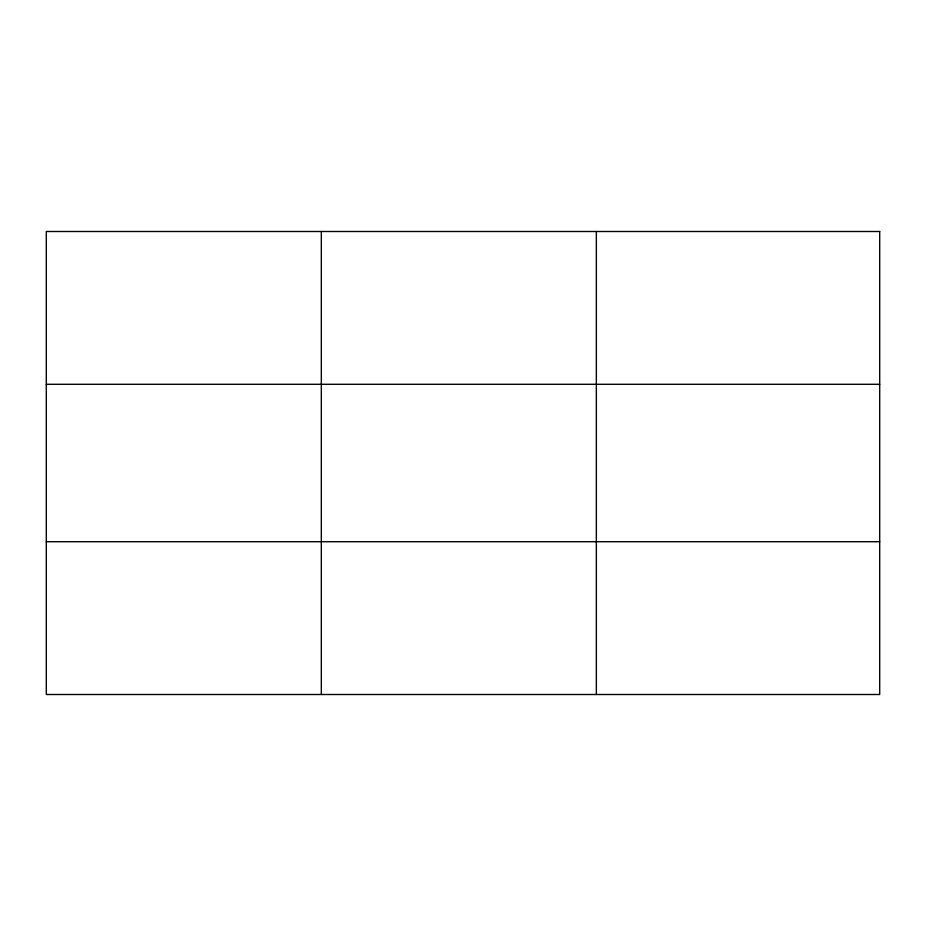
<?xml version="1.0" encoding="UTF-8"?>
<svg xmlns="http://www.w3.org/2000/svg" width="926" height="926" viewBox="0 0 926 926"><rect width="100%" height="100%" fill="white"/><g stroke="black" fill="none" stroke-linecap="round" stroke-linejoin="round"><path stroke-width="1.39" d="M321.322 694.5L321.322 231.5M596.344 694.5L596.344 231.5M46.3 384.29L879.7 384.29M46.3 541.71L879.7 541.71M879.7 231.5L46.3 231.5L46.3 694.5L879.7 694.5L879.7 231.5"/></g></svg>
